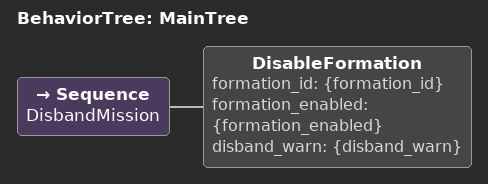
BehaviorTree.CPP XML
<root BTCPP_format="4" main_tree_to_execute="MainTree">
  <BehaviorTree ID="MainTree">
    <Sequence name="DisbandMission">
      <DisableFormation
        formation_id="{formation_id}"
        formation_enabled="{formation_enabled}"
        disband_warn="{disband_warn}" />
    </Sequence>
  </BehaviorTree>
</root>
